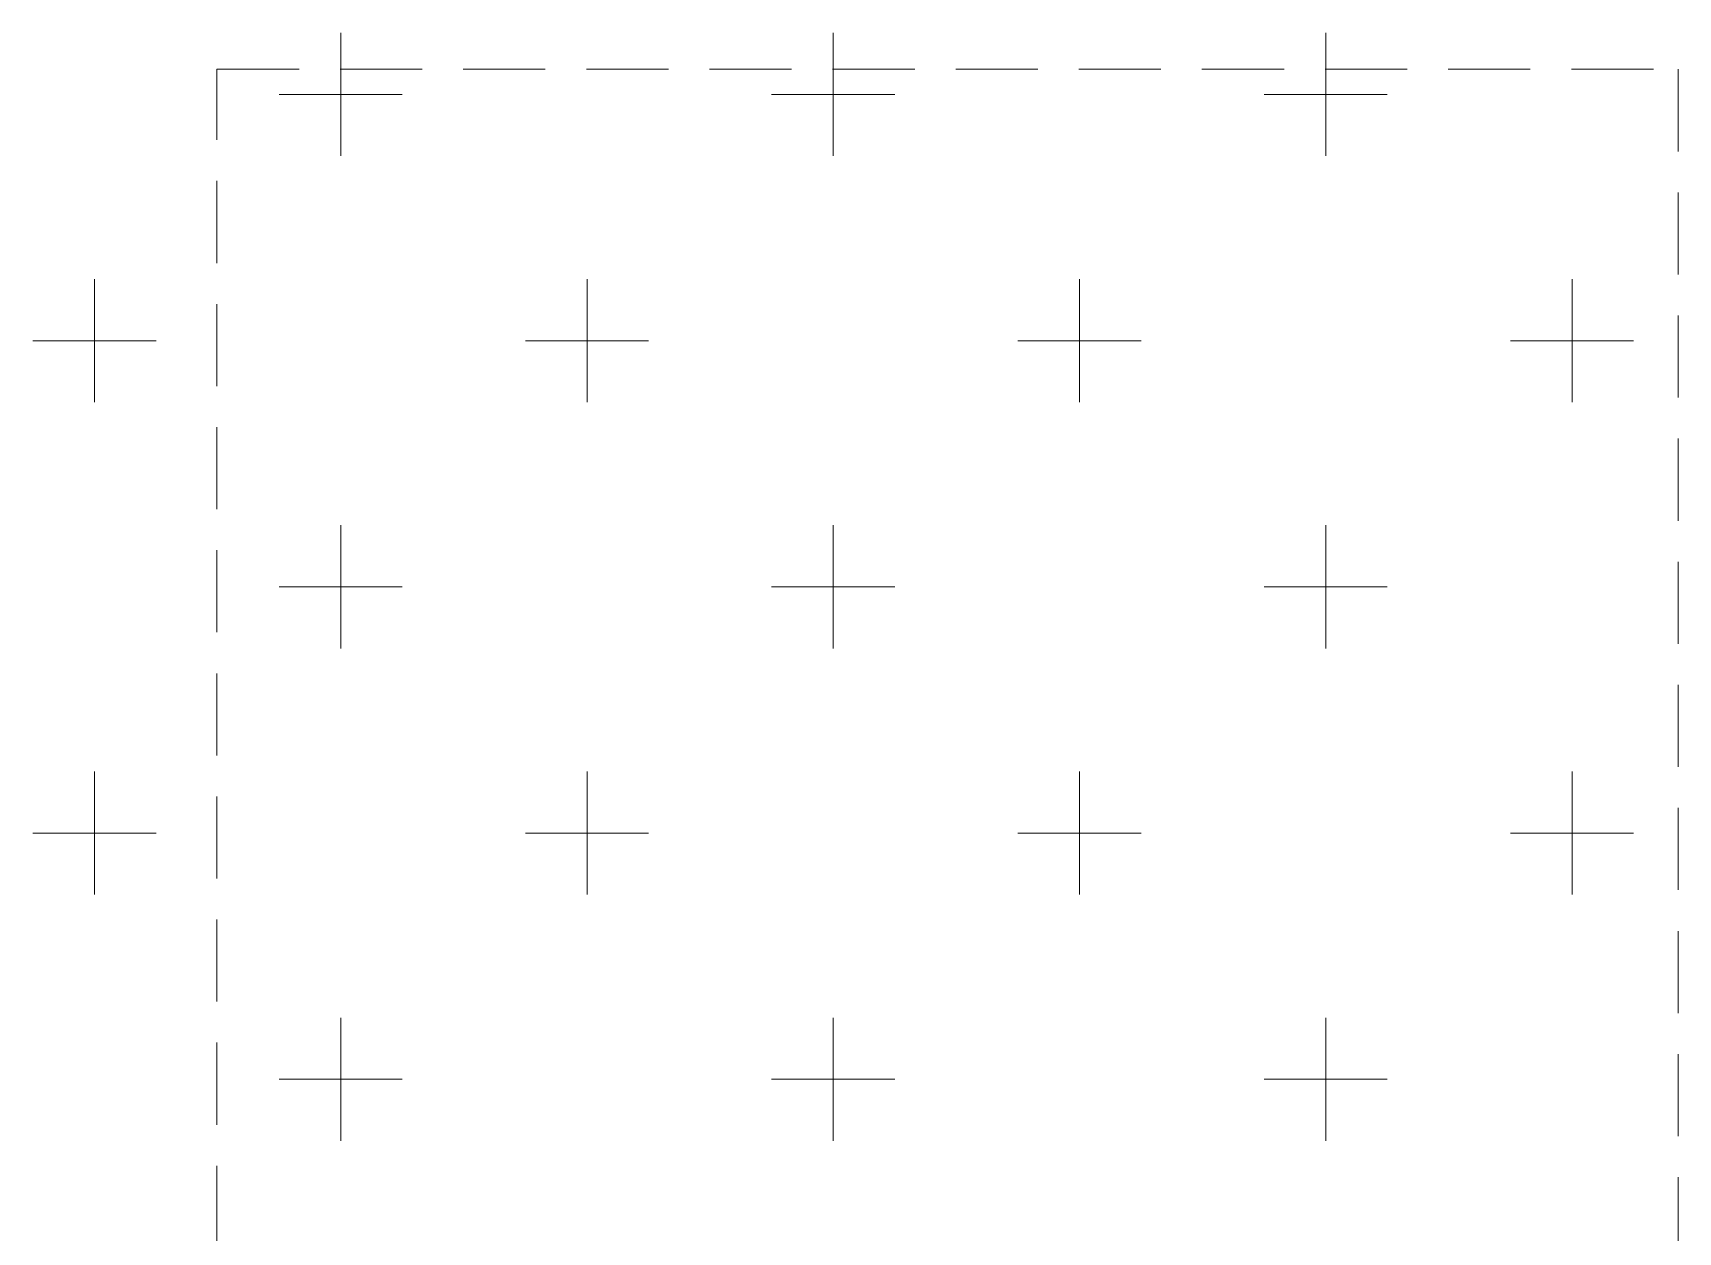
# Model space of a CAD drawing. Header units: millimetres. Extents: x 331487 to 517269, y 198509 to 399936.
# Drawn here: x 395910 to 398415, y 368360 to 370187 of the extents above; entities that cross this region are included whole.
import ezdxf

# ---------------------------------------------------------------- set-up
doc = ezdxf.new("R2010")
doc.units = ezdxf.units.MM
doc.header["$MEASUREMENT"] = 0
doc.linetypes.add('DASHED2', pattern=[0.375, 0.25, -0.125])
doc.layers.add('BEAM', color=1, linetype='Continuous', lineweight=5)

msp = doc.modelspace()

# ---------------------------------------------------------------- linework, layer by layer
at = {"layer": 'BEAM', "color": 253, "linetype": 'Continuous', "ltscale": 750}
for p, q in [((396378.6, 370131.5), (396378.6, 370187)), ((397128.6, 370131.5), (397128.6, 370187)), ((397878.6, 370131.5), (397878.6, 370187)), ((396378.6, 369999.5), (396378.6, 370131.5)), ((397128.6, 369999.5), (397128.6, 370131.5)), ((397878.6, 369999.5), (397878.6, 370131.5)), ((396284.8, 370093.2), (396472.3, 370093.2)), ((397034.8, 370093.2), (397222.3, 370093.2)), ((397784.8, 370093.2), (397972.3, 370093.2)), ((396003.6, 369624.5), (396003.6, 369812)), ((396753.6, 369624.5), (396753.6, 369812)), ((397503.6, 369624.5), (397503.6, 369812)), ((398253.6, 369624.5), (398253.6, 369812)), ((395909.8, 369718.2), (396097.3, 369718.2)), ((396659.8, 369718.2), (396847.3, 369718.2)), ((397409.8, 369718.2), (397597.3, 369718.2)), ((398159.8, 369718.2), (398347.3, 369718.2)), ((396378.6, 369249.5), (396378.6, 369437)), ((397128.6, 369249.5), (397128.6, 369437)), ((397878.6, 369249.5), (397878.6, 369437)), ((396284.8, 369343.2), (396472.3, 369343.2)), ((397034.8, 369343.2), (397222.3, 369343.2)), ((397784.8, 369343.2), (397972.3, 369343.2)), ((396003.6, 368874.5), (396003.6, 369062)), ((396753.6, 368874.5), (396753.6, 369062)), ((397503.6, 368874.5), (397503.6, 369062)), ((398253.6, 368874.5), (398253.6, 369062)), ((395909.8, 368968.2), (396097.3, 368968.2)), ((396659.8, 368968.2), (396847.3, 368968.2)), ((397409.8, 368968.2), (397597.3, 368968.2)), ((398159.8, 368968.2), (398347.3, 368968.2)), ((396378.6, 368499.5), (396378.6, 368687)), ((397128.6, 368499.5), (397128.6, 368687)), ((397878.6, 368499.5), (397878.6, 368687)), ((396284.8, 368593.2), (396472.3, 368593.2)), ((397034.8, 368593.2), (397222.3, 368593.2)), ((397784.8, 368593.2), (397972.3, 368593.2))]:
    msp.add_line(p, q, dxfattribs=at)
at = {"layer": 'BEAM', "linetype": 'DASHED2', "ltscale": 500}
for p, q in [((396190.1, 368149), (396190.1, 370131.5)), ((396190.1, 370131.5), (398415.1, 370131.5)), ((398415.1, 370131.5), (398415.1, 368149))]:
    msp.add_line(p, q, dxfattribs=at)

doc.saveas('drawing.dxf')
